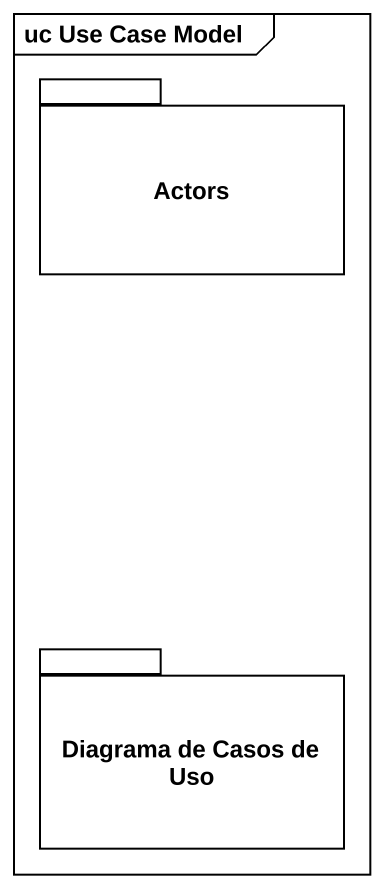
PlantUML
@startuml
mainframe uc Use Case Model
package Actors {
}
package "Diagrama de Casos de Uso" as Diagrama_de_Casos_de_Uso {
}
@enduml
